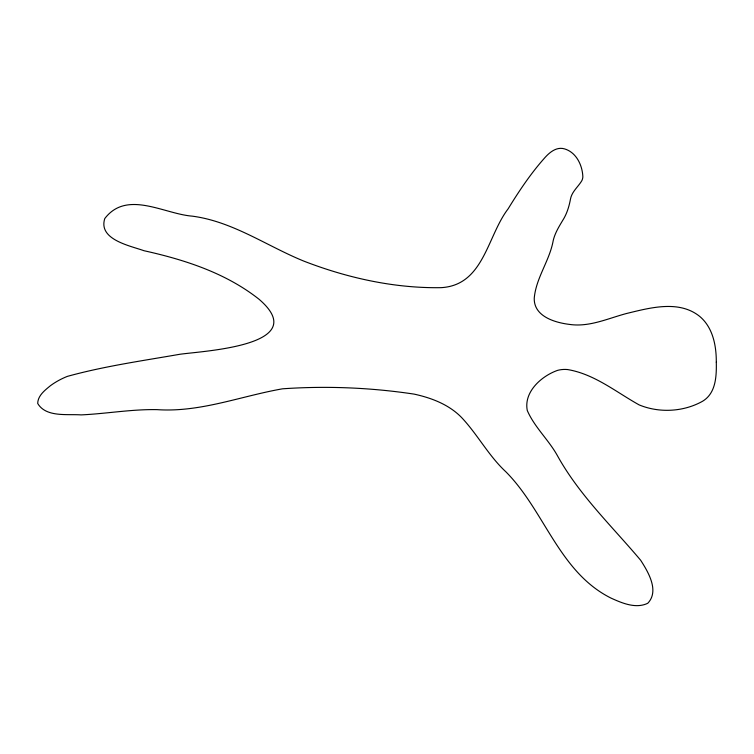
<?xml version="1.0" encoding="UTF-8"?>
<svg xmlns="http://www.w3.org/2000/svg" width="754" height="754" viewBox="0 0 754 754"><rect width="100%" height="100%" fill="white"/><g stroke="black" fill="none" stroke-linecap="round" stroke-linejoin="round"><path stroke-width="1.13" d="M716.3 362.184C716.554 376.067 716.036 393.107 702.662 401.203C683.642 411.92 659.279 413.239 639.128 404.889C615.999 392.014 594.425 374.05 567.583 369.554A23.845 18.935 10.5 0 0 557.583 370.365C541.532 375.973 523.53 391.901 527.282 410.515C534.463 427.141 548.516 439.695 557.31 455.482C579.157 495.01 611.918 526.113 640.655 560.25C648.186 571.937 659.561 590.929 647.78 603.257C635.848 609.062 622.031 603.106 610.9 598.045C559.006 572.05 544.624 510.731 505.859 471.787C488.583 455.774 477.621 434.511 461.542 417.471C448.903 404.521 431.505 397.914 414.163 394.125C370.798 387.575 326.293 385.765 282.543 388.81C240.79 396.095 200.244 412.579 157.086 409.639C131.63 409.139 106.474 413.729 81.102 414.898C67.031 413.899 46.041 417.509 37.7 403.465C37.832 395.577 44.92 390.223 50.49 385.652A61.197 47.7 -17.8 0 1 67.342 376.387C104.09 366.218 142.204 360.836 179.763 354.286C203.863 350.864 312.853 345.7 259.122 299.319C225.832 272.995 184.824 259.762 143.948 250.705C130.291 245.776 97.963 239.678 104.778 218.547C126.842 189.697 163.844 213.882 192.204 216.144C232.845 221.459 266.907 246.153 304.135 261.233C347.547 278.028 394.521 288.414 441.128 287.66C483.917 285.219 487.084 236.238 508.158 208.801A1848.177 993.075 38.6 0 1 516.433 195.644C524.793 182.798 533.728 170.272 543.898 158.783C548.893 152.921 556.16 146.399 564.501 148.877C576.348 152.308 582.474 165.38 582.851 176.917A21.319 14.901 6.2 0 1 581.824 180.706C578.158 186.879 571.852 191.62 570.486 199.047C569.082 206.671 566.763 214.155 562.522 220.705C558.422 227.548 554.152 234.569 552.823 242.562C548.771 261.779 536 278.377 534.247 298.15C533.662 316.378 554.812 322.589 569.421 324.399C589.185 327.349 607.771 318.49 626.404 313.532C649.788 307.868 678.864 299.687 699.655 316.369C712.935 327.462 716.375 345.718 716.3 362.184"/></g></svg>
